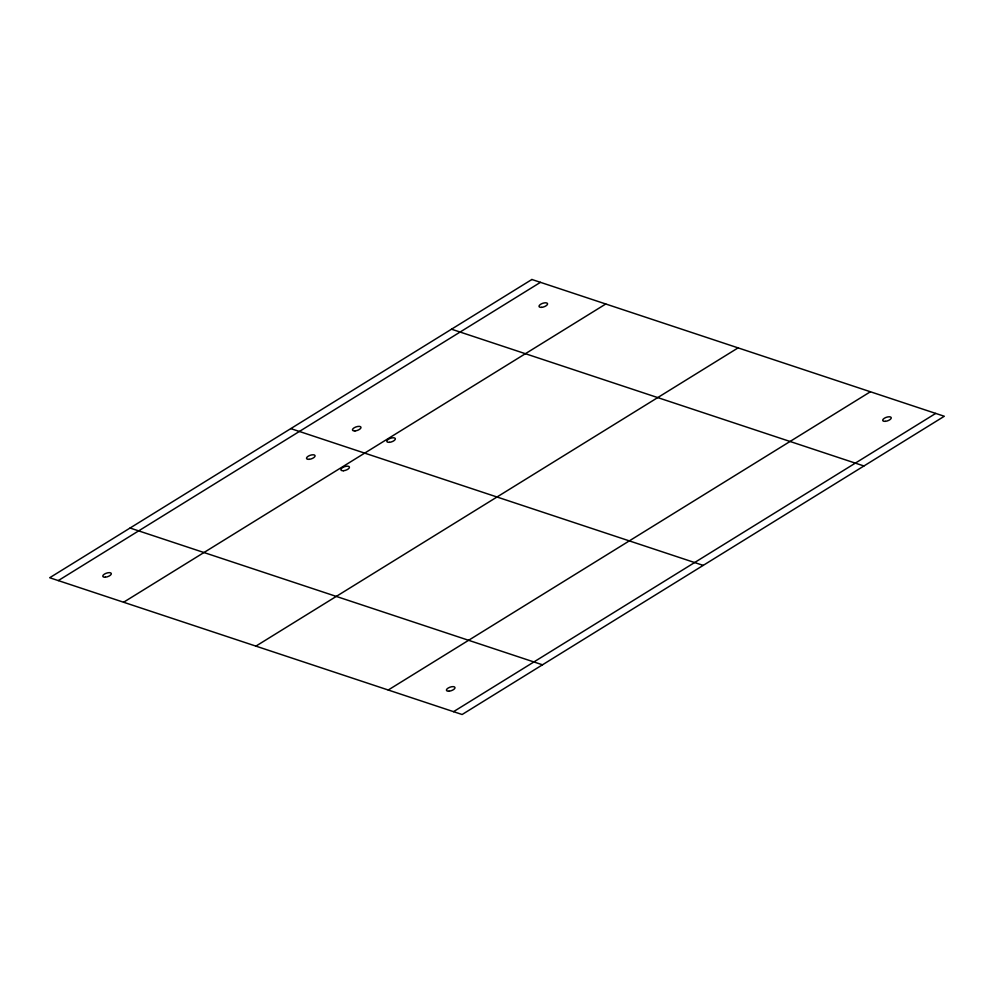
<?xml version="1.0" encoding="UTF-8"?>
<svg xmlns="http://www.w3.org/2000/svg" width="994" height="994" viewBox="0 0 994 994"><rect width="100%" height="100%" fill="white"/><g stroke="black" fill="none" stroke-linecap="round" stroke-linejoin="round"><path stroke-width="1.49" d="M58.298 580.583L540.475 282.333M123.591 602.24L605.768 303.99M255.905 646.125L738.095 347.875M388.232 690.01L870.409 391.76M453.525 711.667L935.702 413.417M451.512 329.2L863.935 465.975M290.795 428.613L703.205 565.387M130.065 528.025L542.488 664.8M531.877 279.488L49.7 577.738L462.123 714.512L944.3 416.262L531.877 279.488M541.593 307.357A4.498 1.876 -18.9 0 0 547.557 303.667A4.498 1.876 -18.9 0 0 540.711 304.226A4.498 1.876 -18.9 0 0 541.593 307.357M885.281 421.344A4.498 1.876 -18.9 0 0 891.245 417.654A4.498 1.876 -18.9 0 0 884.399 418.213A4.498 1.876 -18.9 0 0 885.281 421.344M449.015 691.19A4.498 1.876 -18.9 0 0 454.979 687.5A4.498 1.876 -18.9 0 0 448.132 688.059A4.498 1.876 -18.9 0 0 449.015 691.19M105.339 577.203A4.498 1.876 -18.9 0 0 111.303 573.513A4.498 1.876 -18.9 0 0 104.457 574.085A4.498 1.876 -18.9 0 0 105.339 577.203M343.464 470.734A4.498 1.876 -18.9 0 0 349.428 467.043A4.498 1.876 -18.9 0 0 342.582 467.602A4.498 1.876 -18.9 0 0 343.464 470.734M309.097 459.34A4.498 1.876 -18.9 0 0 315.061 455.65A4.498 1.876 -18.9 0 0 308.215 456.209A4.498 1.876 -18.9 0 0 309.097 459.34M389.387 442.33A4.498 1.876 -18.9 0 0 395.351 438.64A4.498 1.876 -18.9 0 0 388.505 439.199A4.498 1.876 -18.9 0 0 389.387 442.33M355.02 430.924A4.498 1.876 -18.9 0 0 360.984 427.234A4.498 1.876 -18.9 0 0 354.137 427.805A4.498 1.876 -18.9 0 0 355.02 430.924"/></g></svg>
